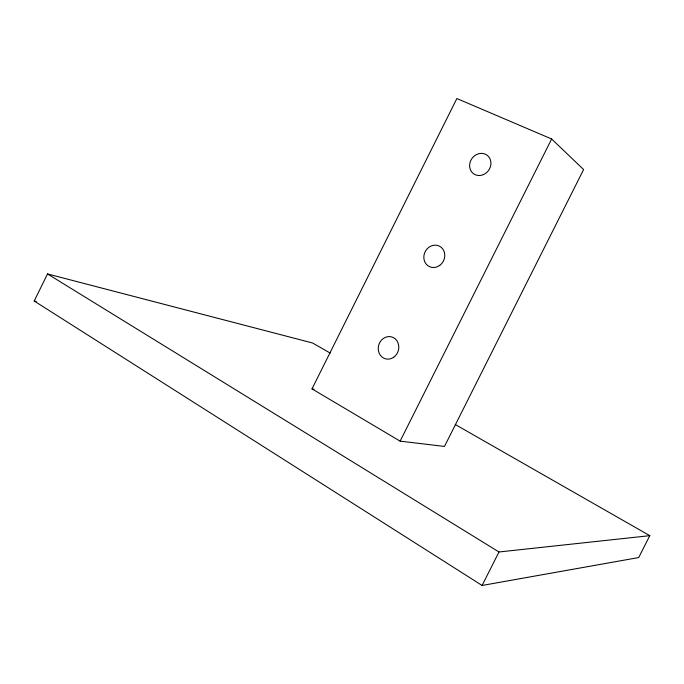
<?xml version="1.0" encoding="UTF-8"?>
<svg xmlns="http://www.w3.org/2000/svg" width="684" height="684" viewBox="0 0 684 684"><rect width="100%" height="100%" fill="white"/><g stroke="black" fill="none" stroke-linecap="round" stroke-linejoin="round"><path stroke-width="1.03" d="M455.245 424.507L649.8 535.666L638.685 557.554L482.092 585.461L34.2 301.011L47.521 273.933L312.579 342.992L330.175 353.055M311.998 388.871L456.861 98.539L551.646 138.98L583.606 169.564L444.48 446.438L400.123 441.146L311.998 388.871L314.076 389.256M400.123 441.146L551.646 138.98M482.092 585.461L498.987 551.979L649.8 535.666M34.2 301.011L36.278 301.482M47.521 273.933L498.987 551.979M393.787 357.202A11.389 10.192 -73.4 0 0 393.565 337.691A11.389 10.192 -73.4 0 0 378.235 348.686A11.389 10.192 -73.4 0 0 393.787 357.202M439.735 265.383A11.397 10.251 -63.7 0 0 439.367 246.12A11.397 10.251 -63.7 0 0 423.823 257.492A11.397 10.251 -63.7 0 0 439.735 265.383M483.314 174.651A11.474 10.234 -54.3 0 0 487.606 155.627A11.474 10.234 -54.3 0 0 469.882 163.048A11.474 10.234 -54.3 0 0 483.314 174.651"/></g></svg>
